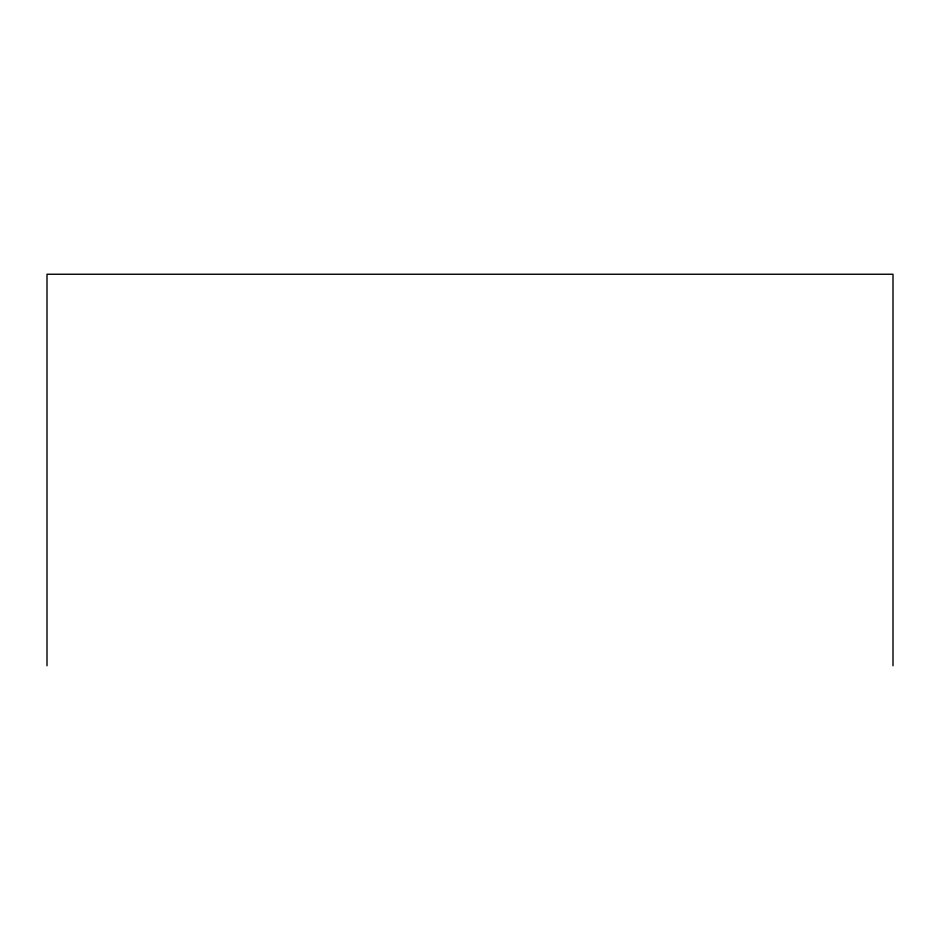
<?xml version="1.0" encoding="UTF-8"?>
<svg xmlns="http://www.w3.org/2000/svg" width="940" height="940" viewBox="0 0 940 940"><rect width="100%" height="100%" fill="white"/><g stroke="black" fill="none" stroke-linecap="round" stroke-linejoin="round"><path stroke-width="1.41" d="M893 665.755L893 274.245L47 274.245L47 665.755"/></g></svg>
